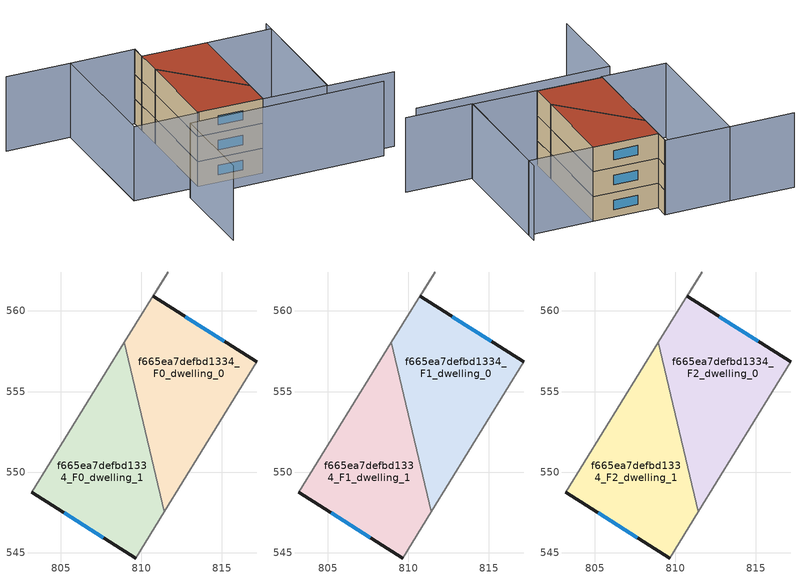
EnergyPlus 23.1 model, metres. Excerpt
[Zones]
f665ea7defbd1334_F0_dwelling_0
 floor ground (EU_floor_Construction): 811.66,562.4 810.73,560.92 817.15,556.85 811.42,547.55 808.94,558.06 811.63,562.42 z0
 wall outside (EU_wall_Construction): 817.15,556.85 810.73,560.92 z0:3
 wall adiabatic (EU_wall_Construction): 810.73,560.92 811.66,562.4 811.63,562.42 808.94,558.06 / 811.42,547.55 817.15,556.85 z0:3
 wall to f665ea7defbd1334_F0_dwelling_1 (EU_wall_Construction): 808.94,558.06 811.42,547.55 z0:3
 window (EU_Window_Construction): 815.15,558.12 812.73,559.65 z0.93:2.07
f665ea7defbd1334_F0_dwelling_1
 floor ground (EU_floor_Construction): 808.94,558.06 811.42,547.55 809.64,544.67 803.21,548.75 z0
 wall outside (EU_wall_Construction): 803.21,548.75 809.64,544.67 z0:3
 wall adiabatic (EU_wall_Construction): 809.64,544.67 811.42,547.55 / 808.94,558.06 803.21,548.75 z0:3
 window (EU_Window_Construction): 805.21,547.48 807.64,545.94 z0.93:2.07
f665ea7defbd1334_F1_dwelling_0
 floor to f665ea7defbd1334_F0_dwelling_0 (EU_floor_Construction): 811.66,562.4 810.73,560.92 817.15,556.85 811.42,547.55 808.94,558.06 811.63,562.42 z3
 wall outside (EU_wall_Construction): 817.15,556.85 810.73,560.92 z3:6
 wall adiabatic (EU_wall_Construction): 810.73,560.92 811.66,562.4 811.63,562.42 808.94,558.06 / 811.42,547.55 817.15,556.85 z3:6
 wall to f665ea7defbd1334_F1_dwelling_1 (EU_wall_Construction): 808.94,558.06 811.42,547.55 z3:6
 window (EU_Window_Construction): 815.15,558.12 812.73,559.65 z3.93:5.07
f665ea7defbd1334_F1_dwelling_1
 floor to f665ea7defbd1334_F0_dwelling_1 (EU_floor_Construction): 808.94,558.06 811.42,547.55 809.64,544.67 803.21,548.75 z3
 wall outside (EU_wall_Construction): 803.21,548.75 809.64,544.67 z3:6
 wall adiabatic (EU_wall_Construction): 809.64,544.67 811.42,547.55 / 808.94,558.06 803.21,548.75 z3:6
 window (EU_Window_Construction): 805.21,547.48 807.64,545.94 z3.93:5.07
f665ea7defbd1334_F2_dwelling_0
 floor to f665ea7defbd1334_F1_dwelling_0 (EU_floor_Construction): 811.66,562.4 810.73,560.92 817.15,556.85 811.42,547.55 808.94,558.06 811.63,562.42 z6
 wall outside (EU_wall_Construction): 817.15,556.85 810.73,560.92 z6:9
 wall adiabatic (EU_wall_Construction): 810.73,560.92 811.66,562.4 811.63,562.42 808.94,558.06 / 811.42,547.55 817.15,556.85 z6:9
 wall to f665ea7defbd1334_F2_dwelling_1 (EU_wall_Construction): 808.94,558.06 811.42,547.55 z6:9
 window (EU_Window_Construction): 815.15,558.12 812.73,559.65 z6.93:8.07
 roof outside (EU_roof_Construction): 811.42,547.55 817.15,556.85 810.73,560.92 811.66,562.4 811.63,562.42 808.94,558.06 z9
f665ea7defbd1334_F2_dwelling_1
 floor to f665ea7defbd1334_F1_dwelling_1 (EU_floor_Construction): 808.94,558.06 811.42,547.55 809.64,544.67 803.21,548.75 z6
 wall outside (EU_wall_Construction): 803.21,548.75 809.64,544.67 z6:9
 wall adiabatic (EU_wall_Construction): 809.64,544.67 811.42,547.55 / 808.94,558.06 803.21,548.75 z6:9
 window (EU_Window_Construction): 805.21,547.48 807.64,545.94 z6.93:8.07
 roof outside (EU_roof_Construction): 809.64,544.67 811.42,547.55 808.94,558.06 803.21,548.75 z9
shading: 794.94,538.76 800.57,548 / 800.57,548 820.19,536.07 / 822.61,536.38 815.95,540.55 / 815.95,540.55 824.28,553.89 / 798.66,570.41 805.14,566.41 / 805.14,566.41 796.69,552.7 / 823.64,552.85 816.08,540.59 / 816.08,540.59 809.59,544.59 / 809.59,544.59 817.15,556.85 / 817.15,556.85 823.64,552.85 / 796.64,552.62 805.15,566.41 / 805.15,566.41 811.63,562.42 / 811.63,562.42 803.13,548.62 / 803.13,548.62 796.64,552.62 z0:9
[Building]
EU S2 Campaign: North Axis=0; Terrain=City; Solar Distribution=FullExterior
[Site:Location]
Montreal-Trudeau.Intl.AP: Latitude=45.4667; Longitude=-73.75; Time Zone=-5; Elevation=36
[SizingPeriod:WeatherFileDays]
AnnualSizingPeriod: Begin Month=1; Begin Day of Month=1; End Month=12; End Day of Month=31; Day of Week for Start Day=Monday; Use Weather File Daylight Saving Period=No; Use Weather File Rain and Snow Indicators=No
[MATERIAL]
EU_InternalMass_Material: Roughness=MediumRough; Thickness=0.1; Conductivity=1; Density=1800; Specific Heat=900; Thermal Absorptance=0.9; Solar Absorptance=0.7; Visible Absorptance=0.7
[MATERIAL:NOMASS] Roughness=MediumRough; Thermal Absorptance=0.9; Solar Absorptance=0.7; Visible Absorptance=0.7
Name | Thermal Resistance
EU_wall_NoMass; EU_floor_NoMass | 1.36485
EU_roof_NoMass | 2.55992
[WINDOWMATERIAL:SIMPLEGLAZINGSYSTEM]
EU_Window_SimpleGlazing: UFactor=3.92339; Solar Heat Gain Coefficient=0.8; Visible Transmittance=0.8
[CONSTRUCTION]
EU_wall_Construction: EU_wall_NoMass
EU_roof_Construction: EU_roof_NoMass
EU_floor_Construction: EU_floor_NoMass
EU_Window_Construction: EU_Window_SimpleGlazing
EU_InternalMass_Construction: EU_InternalMass_Material
[ZONE] Type=1; Multiplier=1; Ceiling Height=autocalculate; Floor Area=autocalculate; Part of Total Floor Area=Yes
Name | Volume
f665ea7defbd1334_F0_dwelling_0 | 163.586
f665ea7defbd1334_F1_dwelling_0; f665ea7defbd1334_F2_dwelling_0 | 163.585
f665ea7defbd1334_F0_dwelling_1; f665ea7defbd1334_F1_dwelling_1; f665ea7defbd1334_F2_dwelling_1 | 163.591
[INTERNALMASS] Construction=EU_InternalMass_Construction
Name | Zone or ZoneList | Surface Area
f665ea7defbd1334_F0_dwelling_0_EU_InternalMass | f665ea7defbd1334_F0_dwelling_0 | 54.5288
f665ea7defbd1334_F0_dwelling_1_EU_InternalMass | f665ea7defbd1334_F0_dwelling_1 | 54.5301
f665ea7defbd1334_F1_dwelling_0_EU_InternalMass | f665ea7defbd1334_F1_dwelling_0 | 54.5288
f665ea7defbd1334_F1_dwelling_1_EU_InternalMass | f665ea7defbd1334_F1_dwelling_1 | 54.5301
f665ea7defbd1334_F2_dwelling_0_EU_InternalMass | f665ea7defbd1334_F2_dwelling_0 | 54.5288
f665ea7defbd1334_F2_dwelling_1_EU_InternalMass | f665ea7defbd1334_F2_dwelling_1 | 54.5301
[OTHEREQUIPMENT] Fuel Type=Electricity; Design Level Calculation Method=Watts/Area; Power per Zone Floor Area=1; Fraction Latent=0; Fraction Radiant=0; Fraction Lost=0; Carbon Dioxide Generation Rate=0; EndUse Subcategory=EU_Step8_InternalGains
Name | Zone or ZoneList or Space or SpaceList | Schedule
EU_Step8_InternalGain_f665ea7defbd1334_F0_dwelling_0_f000 | f665ea7defbd1334_F0_dwelling_0 | EU_Step8_GainSchedule_f665ea7defbd1334_F0_dwelling_0_f000
EU_Step8_InternalGain_f665ea7defbd1334_F0_dwelling_1_f000 | f665ea7defbd1334_F0_dwelling_1 | EU_Step8_GainSchedule_f665ea7defbd1334_F0_dwelling_1_f000
EU_Step8_InternalGain_f665ea7defbd1334_F1_dwelling_0_f000 | f665ea7defbd1334_F1_dwelling_0 | EU_Step8_GainSchedule_f665ea7defbd1334_F1_dwelling_0_f000
EU_Step8_InternalGain_f665ea7defbd1334_F1_dwelling_1_f000 | f665ea7defbd1334_F1_dwelling_1 | EU_Step8_GainSchedule_f665ea7defbd1334_F1_dwelling_1_f000
EU_Step8_InternalGain_f665ea7defbd1334_F2_dwelling_0_f000 | f665ea7defbd1334_F2_dwelling_0 | EU_Step8_GainSchedule_f665ea7defbd1334_F2_dwelling_0_f000
EU_Step8_InternalGain_f665ea7defbd1334_F2_dwelling_1_f000 | f665ea7defbd1334_F2_dwelling_1 | EU_Step8_GainSchedule_f665ea7defbd1334_F2_dwelling_1_f000
[ZONEVENTILATION:DESIGNFLOWRATE] Schedule=EU_AlwaysOn; Design Flow Rate Calculation Method=AirChanges/Hour; Air Changes per Hour=0.860309; Ventilation Type=Natural; Fan Pressure Rise=0; Fan Total Efficiency=1; Constant Term Coefficient=1; Temperature Term Coefficient=0; Velocity Term Coefficient=0; Velocity Squared Term Coefficient=0; Minimum Indoor Temperature=-100; Maximum Indoor Temperature=100; Delta Temperature=-100; Minimum Outdoor Temperature=-100; Maximum Outdoor Temperature=100; Maximum Wind Speed=40
Name | Zone or ZoneList or Space or SpaceList
EU_ConstantAir_f665ea7defbd1334_F0_dwelling_0 | f665ea7defbd1334_F0_dwelling_0
EU_ConstantAir_f665ea7defbd1334_F0_dwelling_1 | f665ea7defbd1334_F0_dwelling_1
EU_ConstantAir_f665ea7defbd1334_F1_dwelling_0 | f665ea7defbd1334_F1_dwelling_0
EU_ConstantAir_f665ea7defbd1334_F1_dwelling_1 | f665ea7defbd1334_F1_dwelling_1
EU_ConstantAir_f665ea7defbd1334_F2_dwelling_0 | f665ea7defbd1334_F2_dwelling_0
EU_ConstantAir_f665ea7defbd1334_F2_dwelling_1 | f665ea7defbd1334_F2_dwelling_1
[HVACTEMPLATE:THERMOSTAT] Constant Heating Setpoint=20; Constant Cooling Setpoint=50
EU_HeatOnly_f665ea7defbd1334_F0_dwelling_0; EU_HeatOnly_f665ea7defbd1334_F0_dwelling_1; EU_HeatOnly_f665ea7defbd1334_F1_dwelling_0; EU_HeatOnly_f665ea7defbd1334_F1_dwelling_1; EU_HeatOnly_f665ea7defbd1334_F2_dwelling_0; EU_HeatOnly_f665ea7defbd1334_F2_dwelling_1
[HVACTEMPLATE:ZONE:IDEALLOADSAIRSYSTEM] System Availability Schedule=EU_AlwaysOn; Maximum Heating Supply Air Temperature=50; Minimum Cooling Supply Air Temperature=13; Maximum Heating Supply Air Humidity Ratio=0.0156; Minimum Cooling Supply Air Humidity Ratio=0.0077; Heating Limit=NoLimit; Cooling Limit=NoLimit; Heating Availability Schedule=EU_AlwaysOn; Cooling Availability Schedule=EU_CoolingOff; Dehumidification Control Type=ConstantSensibleHeatRatio; Cooling Sensible Heat Ratio=0.7; Dehumidification Setpoint=60; Humidification Control Type=None; Humidification Setpoint=30; Outdoor Air Method=None; Outdoor Air Flow Rate per Person=0.00944; Outdoor Air Flow Rate per Zone Floor Area=0; Outdoor Air Flow Rate per Zone=0; Demand Controlled Ventilation Type=None; Outdoor Air Economizer Type=NoEconomizer; Heat Recovery Type=None; Sensible Heat Recovery Effectiveness=0.7; Latent Heat Recovery Effectiveness=0.65
Name | Template Thermostat
f665ea7defbd1334_F0_dwelling_0 | EU_HeatOnly_f665ea7defbd1334_F0_dwelling_0
f665ea7defbd1334_F0_dwelling_1 | EU_HeatOnly_f665ea7defbd1334_F0_dwelling_1
f665ea7defbd1334_F1_dwelling_0 | EU_HeatOnly_f665ea7defbd1334_F1_dwelling_0
f665ea7defbd1334_F1_dwelling_1 | EU_HeatOnly_f665ea7defbd1334_F1_dwelling_1
f665ea7defbd1334_F2_dwelling_0 | EU_HeatOnly_f665ea7defbd1334_F2_dwelling_0
f665ea7defbd1334_F2_dwelling_1 | EU_HeatOnly_f665ea7defbd1334_F2_dwelling_1
[SIZING:ZONE] Zone Cooling Design Supply Air Temperature Input Method=SupplyAirTemperature; Zone Cooling Design Supply Air Temperature=13; Zone Heating Design Supply Air Temperature Input Method=SupplyAirTemperature; Zone Heating Design Supply Air Temperature=50; Zone Cooling Design Supply Air Humidity Ratio=0.008; Zone Heating Design Supply Air Humidity Ratio=0.008; Cooling Design Air Flow Method=DesignDay; Cooling Design Air Flow Rate=0; Cooling Minimum Air Flow per Zone Floor Area=0.000762; Cooling Minimum Air Flow=0; Cooling Minimum Air Flow Fraction=0.2; Heating Design Air Flow Method=DesignDay; Heating Design Air Flow Rate=0; Heating Maximum Air Flow per Zone Floor Area=0.002032; Heating Maximum Air Flow=0.141576; Heating Maximum Air Flow Fraction=0.3; Account for Dedicated Outdoor Air System=No; Dedicated Outdoor Air System Control Strategy=NeutralSupplyAir; Dedicated Outdoor Air Low Setpoint Temperature for Design=autosize; Dedicated Outdoor Air High Setpoint Temperature for Design=autosize; Zone Load Sizing Method=Sensible Load Only No Latent Load; Zone Latent Cooling Design Supply Air Humidity Ratio Input Method=HumidityRatioDifference; Zone Cooling Design Supply Air Humidity Ratio Difference=0.005; Zone Latent Heating Design Supply Air Humidity Ratio Input Method=HumidityRatioDifference; Zone Humidification Design Supply Air Humidity Ratio Difference=0.005
f665ea7defbd1334_F0_dwelling_0; f665ea7defbd1334_F0_dwelling_1; f665ea7defbd1334_F1_dwelling_0; f665ea7defbd1334_F1_dwelling_1; f665ea7defbd1334_F2_dwelling_0; f665ea7defbd1334_F2_dwelling_1
[SCHEDULE:CONSTANT]
Name | Hourly Value
EU_AlwaysOn | 1
EU_CoolingOff | 0
[SCHEDULE:FILE] Column Number=1; Rows to Skip at Top=0; Number of Hours of Data=8760; Column Separator=Comma; Interpolate to Timestep=No; Minutes per Item=60; Adjust Schedule for Daylight Savings=Yes
Name | File
EU_Step8_GainSchedule_f665ea7defbd1334_F0_dwelling_0_f000 | ../../schedules/f665ea7defbd1334/f665ea7defbd1334_F0_dwelling_0_f000_gain.csv
EU_Step8_GainSchedule_f665ea7defbd1334_F0_dwelling_1_f000 | ../../schedules/f665ea7defbd1334/f665ea7defbd1334_F0_dwelling_1_f000_gain.csv
EU_Step8_GainSchedule_f665ea7defbd1334_F1_dwelling_0_f000 | ../../schedules/f665ea7defbd1334/f665ea7defbd1334_F1_dwelling_0_f000_gain.csv
EU_Step8_GainSchedule_f665ea7defbd1334_F1_dwelling_1_f000 | ../../schedules/f665ea7defbd1334/f665ea7defbd1334_F1_dwelling_1_f000_gain.csv
EU_Step8_GainSchedule_f665ea7defbd1334_F2_dwelling_0_f000 | ../../schedules/f665ea7defbd1334/f665ea7defbd1334_F2_dwelling_0_f000_gain.csv
EU_Step8_GainSchedule_f665ea7defbd1334_F2_dwelling_1_f000 | ../../schedules/f665ea7defbd1334/f665ea7defbd1334_F2_dwelling_1_f000_gain.csv
